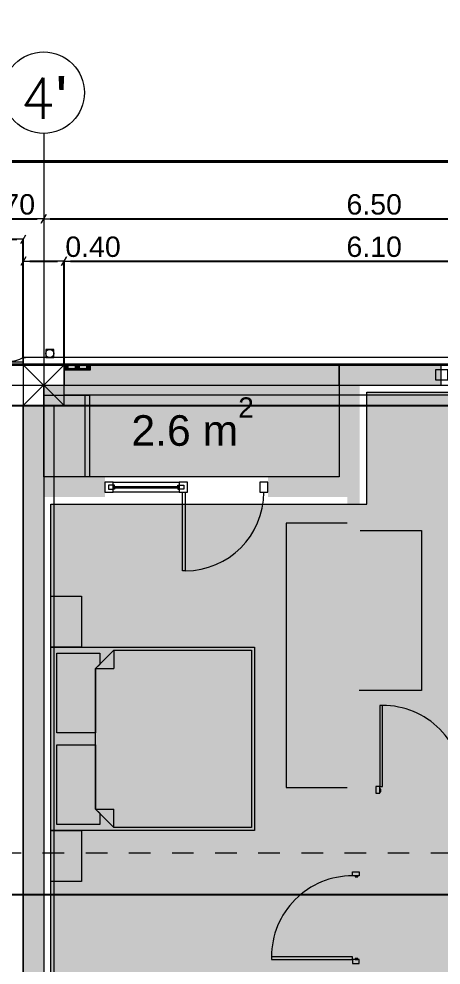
# Model space of a CAD drawing. Header units: millimetres. Extents: x 475616349 to 476941521, y 4620115302 to 4621446928.
# Drawn here: x 476490362 to 476494505, y 4620349801 to 4620359087 of the extents above; entities that cross this region are included whole.
import ezdxf

# ---------------------------------------------------------------- set-up
doc = ezdxf.new("R2010")
doc.units = ezdxf.units.MM
doc.header["$MEASUREMENT"] = 0
doc.linetypes.add('Dashed', pattern=[423.333333, 211.666667, -211.666667])
for name, color, linetype, lineweight in [('0_Pen_No__42_Pen_No__250_Pen_No__5', 5, 'Continuous', 0), ('2D Drafting - General_Pen_No__1_Pen_No__7', 7, 'Continuous', 0), ('2D Drafting - General_Pen_No__250_Pen_No__7', 7, 'Continuous', 0), ('2D Drafting - General_Pen_No__250_Pen_No__7_Pen_No__250', 7, 'Continuous', 0), ('2D Drafting - General_Pen_No__250_Pen_No__7_Pen_No__7', 7, 'Continuous', 0), ('2D Drafting - General_Pen_No__7_Pen_No__7_Pen_No__7', 7, 'Continuous', 0), ('Annotation - Text_Pen_No__7_Pen_No__5', 5, 'Continuous', 0), ('Doors_Pen_No__7_Pen_No__7_Pen_No__7', 7, 'Continuous', 0), ('G-Anno-Nplt_Pen_No__151', 151, 'Continuous', 0), ('G-Anno-Nplt_Pen_No__4', 7, 'Continuous', 0), ('G-Anno-Nplt_Pen_No__42', 250, 'Continuous', 0), ('G-Anno-Nplt_Pen_No__7', 7, 'Continuous', 0), ('gegmebi_Pen_No__7_Pen_No__7', 7, 'Continuous', 0), ('kar-panjara_Pen_No__7_Pen_No__7_Pen_No__7', 7, 'Continuous', 0), ('New_0_Pen_No__7', 7, 'Continuous', 0), ('New_2D Drafting - General_Pen_No__250_Pen_No__7_Pen_No__255', 255, 'Continuous', 0), ('New_2D Drafting - General_Pen_No__30_Pen_No__9_Pen_No__9_Pen_No__255', 255, 'Continuous', 0), ('New_2D Drafting - General_Pen_No__30_Pen_No__9_Pen_No__9_Pen_No__7', 7, 'Continuous', 0), ('New_R03_Nakveti_Pen_No__4', 7, 'Continuous', 0), ('New_reg_nak_Pen_No__250', 7, 'Continuous', 0), ('New_reg_nak_Pen_No__7', 7, 'Continuous', 0), ('New_shenobebi_Pen_No__1', 1, 'Continuous', 0), ('New_Structural - Bearing_Pen_No__250', 7, 'Continuous', 0), ('zoma_Pen_No__5_Pen_No__5', 5, 'Continuous', 0)]:
    doc.layers.add(name, color=color, linetype=linetype, lineweight=lineweight)
doc.layers.add('New_R03_Nakveti', color=7, linetype='Continuous')
doc.layers.add('zoma', color=7, linetype='Continuous')
doc.styles.add('GENERATED_STYLE_1', font='arial.ttf')
doc.styles.add('GENERATED_STYLE_2', font='arial.ttf')
doc.dimstyles.new('GENERATED_STYLE__10', dxfattribs={"dimtxt": 100, "dimasz": 68.640772, "dimexe": 0.18, "dimexo": 900, "dimgap": 0.09, "dimtad": 1, "dimtih": 1, "dimtoh": 1, "dimlfac": 0.001, "dimzin": 0, "dimdsep": 46, "dimtxsty": 'GENERATED_STYLE_2', "dimblk": 'ARROWHEAD_2', "dimblk1": 'ARROWHEAD_2', "dimblk2": 'ARROWHEAD_2', "dimcen": 0.09, "dimclrd": 7, "dimclre": 7, "dimclrt": 7, "dimadec": 0, "dimazin": 0, "dimtfac": 1, "dimtdec": 4, "dimtmove": 0, "dimatfit": 3, "dimfxl": 1, "dimtolj": 1, "dimtzin": 0, "dimarcsym": 0})
doc.dimstyles.new('GENERATED_STYLE__25', dxfattribs={"dimtxt": 20, "dimasz": 64.421331, "dimexe": 0.18, "dimexo": 3, "dimgap": 0.09, "dimtad": 1, "dimlfac": 0.001, "dimzin": 0, "dimdsep": 46, "dimtxsty": 'GENERATED_STYLE_1', "dimblk": 'ARROWHEAD_2', "dimblk1": 'ARROWHEAD_2', "dimblk2": 'ARROWHEAD_2', "dimcen": 0.09, "dimclrd": 7, "dimclre": 7, "dimclrt": 7, "dimadec": 0, "dimazin": 0, "dimtfac": 1, "dimtdec": 4, "dimtmove": 0, "dimatfit": 3, "dimfxl": 1, "dimtolj": 1, "dimtzin": 0, "dimarcsym": 0})
doc.dimstyles.new('GENERATED_STYLE__3', dxfattribs={"dimtxt": 200, "dimasz": 64.421331, "dimexe": 0.18, "dimexo": 3, "dimgap": 0.09, "dimtad": 1, "dimtih": 1, "dimtoh": 1, "dimlfac": 0.001, "dimzin": 0, "dimdsep": 46, "dimtxsty": 'GENERATED_STYLE_2', "dimblk": 'ARROWHEAD_2', "dimblk1": 'ARROWHEAD_2', "dimblk2": 'ARROWHEAD_2', "dimcen": 0.09, "dimclrd": 142, "dimclre": 142, "dimclrt": 142, "dimadec": 0, "dimazin": 0, "dimtfac": 1, "dimtdec": 4, "dimtmove": 2, "dimatfit": 3, "dimfxl": 1, "dimtolj": 1, "dimtzin": 0, "dimarcsym": 0})
doc.dimstyles.new('GENERATED_STYLE__9', dxfattribs={"dimtxt": 100, "dimasz": 68.640772, "dimexe": 0.18, "dimexo": 900, "dimgap": 0.09, "dimtad": 1, "dimlfac": 0.001, "dimzin": 0, "dimdsep": 46, "dimtxsty": 'GENERATED_STYLE_2', "dimblk": 'ARROWHEAD_2', "dimblk1": 'ARROWHEAD_2', "dimblk2": 'ARROWHEAD_2', "dimcen": 0.09, "dimclrd": 7, "dimclre": 7, "dimclrt": 7, "dimadec": 0, "dimazin": 0, "dimtfac": 1, "dimtdec": 4, "dimtmove": 0, "dimatfit": 3, "dimfxl": 1, "dimtolj": 1, "dimtzin": 0, "dimarcsym": 0})

# ---------------------------------------------------------------- blocks, each defined once
blk = doc.blocks.new('Bed Layout 23_2')
at = {"layer": 'New_R03_Nakveti_Pen_No__4', "color": 7, "linetype": 'Continuous', "lineweight": 0}
for p, q in [((-900, 0), (-1399.9, 0)), ((-1399.9, 0), (-1399.9, -300)), ((-900, -300), (-900, 0)), ((900, 0), (-900, 0)), ((-900, 0), (-900, -2000)), ((1399.9, 0), (900, 0)), ((900, 0), (900, -300)), ((900, -2000), (900, 0)), ((1399.9, -300), (1399.9, 0)), ((-1399.9, -300), (-900, -300)), ((900, -300), (1399.9, -300)), ((-690, -440), (-870, -620)), ((0, -440), (-690, -440)), ((-690, -440), (-690, -620)), ((690, -440), (0, -440)), ((870, -620), (690, -440)), ((690, -440), (690, -620)), ((-870, -620), (-870, -1970)), ((-870, -620), (-690, -620)), ((870, -620), (690, -620)), ((870, -1970), (870, -620)), ((-900, -2000), (900, -2000)), ((-870, -1970), (0, -1970)), ((0, -1970), (870, -1970))]:
    blk.add_line(p, q, dxfattribs=at)
at = {"layer": 'New_R03_Nakveti_Pen_No__4', "color": 7, "linetype": 'Continuous', "lineweight": 0, "flags": 128}
for points in [[(-60, -440), (-60, -60), (-840, -60), (-840, -480), (-730, -480), (-690, -440)], [(690, -440), (730, -480), (840, -480), (840, -60), (60, -60), (60, -440)]]:
    blk.add_lwpolyline(points, close=True, dxfattribs=at)
blk = doc.blocks.new('ARROWHEAD_2')
at = {"color": 0, "linetype": 'Continuous', "lineweight": 0}
for p, q in [((0, 0), (-1, 0)), ((-0.38, -0.66), (0.38, 0.66))]:
    blk.add_line(p, q, dxfattribs=at)
blk = doc.blocks.new('*D4022')
at = {"layer": 'Defpoints', "color": 0, "linetype": 'Continuous', "transparency": 16777216}
for p in [(476490405.1, 4620356926.4), (476490405.1, 4620355763.8), (476490105, 4620355693.8)]:
    blk.add_point(p, dxfattribs=at)
at = {"layer": 'zoma', "color": 7, "linetype": 'Continuous', "lineweight": -2, "transparency": 16777216}
for p, q in [((476490105, 4620355696.8), (476490105, 4620356926.6)), ((476490169.4, 4620356926.4), (476490340.7, 4620356926.4)), ((476490405.1, 4620355766.8), (476490405.1, 4620356926.6))]:
    blk.add_line(p, q, dxfattribs=at)
at = {"layer": 'zoma', "color": 7, "linetype": 'Continuous', "lineweight": -2, "transparency": 16777216, "xscale": 64.4213309708986, "yscale": 64.4213309708986, "zscale": 64.4213309708986, "rotation": 180}
blk.add_blockref('ARROWHEAD_2', (476490105, 4620356926.4), dxfattribs=at)
at = {"layer": 'zoma', "color": 7, "linetype": 'Continuous', "lineweight": -2, "transparency": 16777216, "xscale": 64.4213309708986, "yscale": 64.4213309708986, "zscale": 64.4213309708986}
blk.add_blockref('ARROWHEAD_2', (476490405.1, 4620356926.4), dxfattribs=at)
at = {"layer": 'zoma', "color": 7, "linetype": 'Continuous', "lineweight": 0, "transparency": 16777216, "insert": (476490248.8, 4620356936.7), "char_height": 20, "attachment_point": 5, "style": 'GENERATED_STYLE_1'}
blk.add_mtext('\\A1;0.30', dxfattribs=at)
blk = doc.blocks.new('*D4023')
at = {"layer": 'Defpoints', "color": 0, "linetype": 'Continuous', "transparency": 16777216}
for p in [(476490805, 4620356710), (476490405.1, 4620355763.8), (476490805, 4620355693.3)]:
    blk.add_point(p, dxfattribs=at)
at = {"layer": 'zoma', "color": 142, "linetype": 'Continuous', "lineweight": -2, "transparency": 16777216}
for p, q in [((476490405.1, 4620355766.8), (476490405.1, 4620356710.1)), ((476490469.5, 4620356710), (476490740.6, 4620356710)), ((476490805, 4620355696.3), (476490805, 4620356710.1))]:
    blk.add_line(p, q, dxfattribs=at)
at = {"layer": 'zoma', "color": 142, "linetype": 'Continuous', "lineweight": -2, "transparency": 16777216, "xscale": 64.4213309708986, "yscale": 64.4213309708986, "zscale": 64.4213309708986, "rotation": 180}
blk.add_blockref('ARROWHEAD_2', (476490405.1, 4620356710), dxfattribs=at)
at = {"layer": 'zoma', "color": 142, "linetype": 'Continuous', "lineweight": -2, "transparency": 16777216, "xscale": 64.4213309708986, "yscale": 64.4213309708986, "zscale": 64.4213309708986}
blk.add_blockref('ARROWHEAD_2', (476490805, 4620356710), dxfattribs=at)
at = {"layer": 'zoma', "color": 142, "linetype": 'Continuous', "lineweight": 0, "transparency": 16777216, "insert": (476491089.3, 4620356850), "char_height": 200, "attachment_point": 5, "style": 'GENERATED_STYLE_2'}
blk.add_mtext('\\A1;0.40', dxfattribs=at)
blk = doc.blocks.new('*D4024')
at = {"layer": 'Defpoints', "color": 0, "linetype": 'Continuous', "transparency": 16777216}
for p in [(476496905.1, 4620356710), (476490805, 4620355693.3), (476496905.1, 4620355693.3)]:
    blk.add_point(p, dxfattribs=at)
at = {"layer": 'zoma', "color": 142, "linetype": 'Continuous', "lineweight": -2, "transparency": 16777216}
for p, q in [((476490805, 4620355696.3), (476490805, 4620356710.1)), ((476490869.4, 4620356710), (476496840.7, 4620356710)), ((476496905.1, 4620355696.3), (476496905.1, 4620356710.1))]:
    blk.add_line(p, q, dxfattribs=at)
at = {"layer": 'zoma', "color": 142, "linetype": 'Continuous', "lineweight": -2, "transparency": 16777216, "xscale": 64.4213309708986, "yscale": 64.4213309708986, "zscale": 64.4213309708986, "rotation": 180}
blk.add_blockref('ARROWHEAD_2', (476490805, 4620356710), dxfattribs=at)
at = {"layer": 'zoma', "color": 142, "linetype": 'Continuous', "lineweight": -2, "transparency": 16777216, "xscale": 64.4213309708986, "yscale": 64.4213309708986, "zscale": 64.4213309708986}
blk.add_blockref('ARROWHEAD_2', (476496905.1, 4620356710), dxfattribs=at)
at = {"layer": 'zoma', "color": 142, "linetype": 'Continuous', "lineweight": 0, "transparency": 16777216, "insert": (476493848.8, 4620356850), "char_height": 200, "attachment_point": 5, "style": 'GENERATED_STYLE_2'}
blk.add_mtext('\\A1;6.10', dxfattribs=at)
blk = doc.blocks.new('*D3923')
at = {"layer": 'Defpoints', "color": 0, "linetype": 'Continuous', "transparency": 16777216}
for p in [(476467805.1, 4620355693.7), (476533682.1, 4620355693.7), (476467805.1, 4620340493.7)]:
    blk.add_point(p, dxfattribs=at)
at = {"layer": 'zoma', "color": 7, "linetype": 'Continuous', "lineweight": -2, "transparency": 16777216}
for p, q in [((476468705.1, 4620355693.7), (476533682.3, 4620355693.7)), ((476533682.1, 4620355625.1), (476533682.1, 4620348251.7)), ((476533682.1, 4620340562.4), (476533682.1, 4620347923.8)), ((476468705.1, 4620340493.7), (476533682.3, 4620340493.7))]:
    blk.add_line(p, q, dxfattribs=at)
at = {"layer": 'zoma', "color": 7, "linetype": 'Continuous', "lineweight": -2, "transparency": 16777216, "xscale": 68.64077230571034, "yscale": 68.64077230571034, "zscale": 68.64077230571034}
for p, rotation in [((476533682.1, 4620355693.7), 90), ((476533682.1, 4620340493.7), 270)]:
    blk.add_blockref('ARROWHEAD_2', p, dxfattribs=dict(at, rotation=rotation))
at = {"layer": 'zoma', "color": 7, "linetype": 'Continuous', "lineweight": 0, "transparency": 16777216, "insert": (476533682.1, 4620348087.8), "char_height": 100, "attachment_point": 5, "rotation": 90, "style": 'GENERATED_STYLE_2'}
blk.add_mtext('\\A1;15.20', dxfattribs=at)
blk = doc.blocks.new('*D3930')
at = {"layer": 'Defpoints', "color": 0, "linetype": 'Continuous', "transparency": 16777216}
for p in [(476467805.1, 4620350493.7), (476532893, 4620350493.7), (476467805.3, 4620348893.7)]:
    blk.add_point(p, dxfattribs=at)
at = {"layer": 'zoma', "color": 7, "linetype": 'Continuous', "lineweight": -2, "transparency": 16777216}
for p, q in [((476468705.1, 4620350493.7), (476532893.2, 4620350493.7)), ((476532893, 4620350425.1), (476532893, 4620349812.5)), ((476532893, 4620348962.4), (476532893, 4620349562.3)), ((476468705.3, 4620348893.7), (476532893.2, 4620348893.7))]:
    blk.add_line(p, q, dxfattribs=at)
at = {"layer": 'zoma', "color": 7, "linetype": 'Continuous', "lineweight": -2, "transparency": 16777216, "xscale": 68.64077230571034, "yscale": 68.64077230571034, "zscale": 68.64077230571034}
for p, rotation in [((476532893, 4620350493.7), 90), ((476532893, 4620348893.7), 270)]:
    blk.add_blockref('ARROWHEAD_2', p, dxfattribs=dict(at, rotation=rotation))
at = {"layer": 'zoma', "color": 7, "linetype": 'Continuous', "lineweight": 0, "transparency": 16777216, "insert": (476532893, 4620349687.4), "char_height": 100, "attachment_point": 5, "rotation": 90, "style": 'GENERATED_STYLE_2'}
blk.add_mtext('\\A1;1.60', dxfattribs=at)
blk = doc.blocks.new('*D3931')
at = {"layer": 'Defpoints', "color": 0, "linetype": 'Continuous', "transparency": 16777216}
for p in [(476467805.1, 4620355293.7), (476532893, 4620355293.7), (476467805.1, 4620350493.7)]:
    blk.add_point(p, dxfattribs=at)
at = {"layer": 'zoma', "color": 7, "linetype": 'Continuous', "lineweight": -2, "transparency": 16777216}
for p, q in [((476468705.1, 4620355293.7), (476532893.2, 4620355293.7)), ((476532893, 4620355225.1), (476532893, 4620353019.2)), ((476532893, 4620350562.4), (476532893, 4620352755.6)), ((476468705.1, 4620350493.7), (476532893.2, 4620350493.7))]:
    blk.add_line(p, q, dxfattribs=at)
at = {"layer": 'zoma', "color": 7, "linetype": 'Continuous', "lineweight": -2, "transparency": 16777216, "xscale": 68.64077230571034, "yscale": 68.64077230571034, "zscale": 68.64077230571034}
for p, rotation in [((476532893, 4620355293.7), 90), ((476532893, 4620350493.7), 270)]:
    blk.add_blockref('ARROWHEAD_2', p, dxfattribs=dict(at, rotation=rotation))
at = {"layer": 'zoma', "color": 7, "linetype": 'Continuous', "lineweight": 0, "transparency": 16777216, "insert": (476532893, 4620352887.4), "char_height": 100, "attachment_point": 5, "rotation": 90, "style": 'GENERATED_STYLE_2'}
blk.add_mtext('\\A1;4.80', dxfattribs=at)
blk = doc.blocks.new('*D3932')
at = {"layer": 'Defpoints', "color": 0, "linetype": 'Continuous', "transparency": 16777216}
for p in [(476467805.1, 4620355693.7), (476533022.8, 4620355693.7), (476467805.1, 4620355293.7)]:
    blk.add_point(p, dxfattribs=at)
at = {"layer": 'zoma', "color": 7, "linetype": 'Continuous', "lineweight": -2, "transparency": 16777216}
for p, q in [((476468705.1, 4620355693.7), (476533022.9, 4620355693.7)), ((476533022.8, 4620355625.1), (476533022.8, 4620355362.4)), ((476468705.1, 4620355293.7), (476533022.9, 4620355293.7)), ((476533022.8, 4620355293.7), (476533022.8, 4620354996.9))]:
    blk.add_line(p, q, dxfattribs=at)
at = {"layer": 'zoma', "color": 7, "linetype": 'Continuous', "lineweight": -2, "transparency": 16777216, "xscale": 68.64077230571034, "yscale": 68.64077230571034, "zscale": 68.64077230571034}
for p, rotation in [((476533022.8, 4620355693.7), 90), ((476533022.8, 4620355293.7), 270)]:
    blk.add_blockref('ARROWHEAD_2', p, dxfattribs=dict(at, rotation=rotation))
at = {"layer": 'zoma', "color": 7, "linetype": 'Continuous', "lineweight": 0, "transparency": 16777216, "insert": (476532893, 4620354996.9), "char_height": 100, "attachment_point": 5, "rotation": 90, "style": 'GENERATED_STYLE_2'}
blk.add_mtext('\\A1;0.40', dxfattribs=at)
blk = doc.blocks.new('*D3936')
at = {"layer": 'Defpoints', "color": 0, "linetype": 'Continuous', "transparency": 16777216}
for p in [(476489905, 4620357125.9), (476490605.1, 4620357125.9), (476490605.1, 4620357125.9)]:
    blk.add_point(p, dxfattribs=at)
at = {"layer": 'zoma', "color": 142, "linetype": 'Continuous', "lineweight": -2, "transparency": 16777216}
for p, q in [((476489905, 4620357128.9), (476489905, 4620357126)), ((476489969.4, 4620357125.9), (476490540.7, 4620357125.9)), ((476490605.1, 4620357128.9), (476490605.1, 4620357126))]:
    blk.add_line(p, q, dxfattribs=at)
at = {"layer": 'zoma', "color": 142, "linetype": 'Continuous', "lineweight": -2, "transparency": 16777216, "xscale": 64.4213309708986, "yscale": 64.4213309708986, "zscale": 64.4213309708986, "rotation": 180}
blk.add_blockref('ARROWHEAD_2', (476489905, 4620357125.9), dxfattribs=at)
at = {"layer": 'zoma', "color": 142, "linetype": 'Continuous', "lineweight": -2, "transparency": 16777216, "xscale": 64.4213309708986, "yscale": 64.4213309708986, "zscale": 64.4213309708986}
blk.add_blockref('ARROWHEAD_2', (476490605.1, 4620357125.9), dxfattribs=at)
at = {"layer": 'zoma', "color": 142, "linetype": 'Continuous', "lineweight": 0, "transparency": 16777216, "insert": (476490248.8, 4620357265.9), "char_height": 200, "attachment_point": 5, "style": 'GENERATED_STYLE_2'}
blk.add_mtext('\\A1;0.70', dxfattribs=at)
blk = doc.blocks.new('*D3937')
at = {"layer": 'Defpoints', "color": 0, "linetype": 'Continuous', "transparency": 16777216}
for p in [(476490605.1, 4620357125.9), (476497105.1, 4620357125.9), (476497105.1, 4620355693.3)]:
    blk.add_point(p, dxfattribs=at)
at = {"layer": 'zoma', "color": 142, "linetype": 'Continuous', "lineweight": -2, "transparency": 16777216}
for p, q in [((476490605.1, 4620357128.9), (476490605.1, 4620357126)), ((476490669.5, 4620357125.9), (476497040.7, 4620357125.9)), ((476497105.1, 4620355696.3), (476497105.1, 4620357126))]:
    blk.add_line(p, q, dxfattribs=at)
at = {"layer": 'zoma', "color": 142, "linetype": 'Continuous', "lineweight": -2, "transparency": 16777216, "xscale": 64.4213309708986, "yscale": 64.4213309708986, "zscale": 64.4213309708986, "rotation": 180}
blk.add_blockref('ARROWHEAD_2', (476490605.1, 4620357125.9), dxfattribs=at)
at = {"layer": 'zoma', "color": 142, "linetype": 'Continuous', "lineweight": -2, "transparency": 16777216, "xscale": 64.4213309708986, "yscale": 64.4213309708986, "zscale": 64.4213309708986}
blk.add_blockref('ARROWHEAD_2', (476497105.1, 4620357125.9), dxfattribs=at)
at = {"layer": 'zoma', "color": 142, "linetype": 'Continuous', "lineweight": 0, "transparency": 16777216, "insert": (476493848.8, 4620357265.9), "char_height": 200, "attachment_point": 5, "style": 'GENERATED_STYLE_2'}
blk.add_mtext('\\A1;6.50', dxfattribs=at)
blk = doc.blocks.new('*D3945')
at = {"layer": 'Defpoints', "color": 0, "linetype": 'Continuous', "transparency": 16777216}
for p in [(476469055, 4620372395.2), (476469405, 4620372395.2), (476533305, 4620355693.8)]:
    blk.add_point(p, dxfattribs=at)
at = {"layer": 'zoma', "color": 7, "linetype": 'Continuous', "lineweight": -2, "transparency": 16777216}
for p, q in [((476468505, 4620372395.2), (476469054.8, 4620372395.2)), ((476469055, 4620372326.5), (476469055, 4620364193.5)), ((476469055, 4620355762.4), (476469055, 4620363865.7)), ((476532405, 4620355693.8), (476469054.8, 4620355693.8))]:
    blk.add_line(p, q, dxfattribs=at)
at = {"layer": 'zoma', "color": 7, "linetype": 'Continuous', "lineweight": -2, "transparency": 16777216, "xscale": 68.64077230571034, "yscale": 68.64077230571034, "zscale": 68.64077230571034}
for p, rotation in [((476469055, 4620372395.2), 90), ((476469055, 4620355693.8), 270)]:
    blk.add_blockref('ARROWHEAD_2', p, dxfattribs=dict(at, rotation=rotation))
at = {"layer": 'zoma', "color": 7, "linetype": 'Continuous', "lineweight": 0, "transparency": 16777216, "insert": (476469055, 4620364029.6), "char_height": 100, "attachment_point": 5, "rotation": 90, "style": 'GENERATED_STYLE_2'}
blk.add_mtext('\\A1;16.70', dxfattribs=at)

msp = doc.modelspace()

# ---------------------------------------------------------------- hatches: boundary and pattern name
at = {"layer": '2D Drafting - General_Pen_No__250_Pen_No__7', "linetype": 'Continuous', "lineweight": 0, "true_color": 0x000000}
msp.add_hatch(color=18, dxfattribs=at).paths.add_polyline_path([(476493505.258, 4620355693.241), (476490805.005, 4620355693.265), (476490805.005, 4620355493.268), (476493505.258, 4620355493.265)])
at = {"layer": '2D Drafting - General_Pen_No__250_Pen_No__7_Pen_No__7', "linetype": 'Continuous', "lineweight": 0}
for points in [[(476493505.258, 4620355493.226), (476494505.265, 4620355493.226), (476494505.265, 4620355693.261), (476493505.258, 4620355693.269)], [(476490805.005, 4620355653.269), (476490805.005, 4620355643.269), (476491065.005, 4620355643.269), (476491065.005, 4620355653.269)], [(476493505.258, 4620354593.269), (476493505.258, 4620355493.226), (476493705.258, 4620355493.226), (476493705.258, 4620354593.269)], [(476490605.084, 4620355293.269), (476490405.084, 4620355293.269), (476490405.084, 4620348293.269), (476490605.084, 4620348293.269)], [(476490605.084, 4620354393.269), (476491205.423, 4620354393.269), (476491205.423, 4620354593.269), (476490605.084, 4620354593.269)], [(476492805.423, 4620354393.269), (476493705.258, 4620354393.269), (476493705.258, 4620354593.269), (476492805.423, 4620354593.269)], [(476493705.203, 4620350716.082), (476493705.203, 4620354393.269), (476493585.203, 4620354393.269), (476493585.203, 4620350716.082)], [(476493864.383, 4620351606.888), (476493704.385, 4620351606.888), (476493704.385, 4620351486.888), (476493864.383, 4620351486.888)], [(476493705.203, 4620349066.105), (476493705.203, 4620349816.517), (476493585.203, 4620349816.517), (476493585.203, 4620349066.102)]]:
    msp.add_hatch(color=7, dxfattribs=at).paths.add_polyline_path(points)
at = {"layer": 'G-Anno-Nplt_Pen_No__151', "linetype": 'Continuous', "lineweight": 0, "true_color": 0x1f2f3f}
msp.add_hatch(color=169, dxfattribs=at).paths.add_polyline_path([(476490605.084, 4620347666.105), (476490605.084, 4620347893.269), (476490805.084, 4620347893.269), (476490805.084, 4620348193.269), (476491005.084, 4620348193.269), (476491005.084, 4620348883.457), (476490605.084, 4620348883.457), (476490605.084, 4620349596.105), (476490675.084, 4620349596.105), (476490675.084, 4620354323.269), (476493775.266, 4620354323.269), (476493775.266, 4620355423.269), (476496835.084, 4620355423.269), (476496835.084, 4620355223.269), (476496835.084, 4620351486.888), (476496905.084, 4620351486.888), (476496905.084, 4620350576.858), (476496505.084, 4620350576.858), (476496505.084, 4620349966.84), (476496835.084, 4620349966.84), (476496835.084, 4620347823.269), (476496935.084, 4620347823.269), (476496935.084, 4620341223.457), (476496535.084, 4620341223.457), (476496535.084, 4620340763.269), (476493775.084, 4620340763.269), (476493775.084, 4620343183.715), (476490675.083, 4620343183.715), (476490675.083, 4620347666.105)])
at = {"layer": 'G-Anno-Nplt_Pen_No__42', "linetype": 'Continuous', "lineweight": 0}
msp.add_hatch(color=250, dxfattribs=at).paths.add_polyline_path([(476493505.258, 4620355493.269), (476493505.258, 4620354593.272), (476490605.084, 4620354593.246), (476490605.084, 4620355493.269)])
at = {"layer": 'New_2D Drafting - General_Pen_No__250_Pen_No__7_Pen_No__255', "linetype": 'Continuous', "lineweight": 0}
msp.add_hatch(color=255, dxfattribs=at).paths.add_polyline_path([(476490605.084, 4620354593.246), (476491055.084, 4620354593.246), (476491055.084, 4620355393.246), (476490605.084, 4620355393.246)])
at = {"layer": 'New_2D Drafting - General_Pen_No__30_Pen_No__9_Pen_No__9_Pen_No__255', "linetype": 'Continuous', "lineweight": 0}
for points in [[(476490805.005, 4620355693.269), (476490805.005, 4620355653.269), (476490845.005, 4620355653.269), (476490845.005, 4620355693.269)], [(476490915.005, 4620355693.269), (476490915.005, 4620355653.269), (476490955.005, 4620355653.269), (476490955.005, 4620355693.269)], [(476491025.005, 4620355693.269), (476491025.005, 4620355653.269), (476491065.005, 4620355653.269), (476491065.005, 4620355693.269)]]:
    msp.add_hatch(color=255, dxfattribs=at).paths.add_polyline_path(points)

# ---------------------------------------------------------------- linework, layer by layer
at = {"color": 1, "lineweight": 40}
msp.add_lwpolyline([(476518590.219, 4620357687.584), (476457191.328, 4620357687.584), (476488351.146, 4620371088.866)], dxfattribs=at)
at = {"layer": '0_Pen_No__42_Pen_No__250_Pen_No__5', "color": 5, "linetype": 'Continuous', "lineweight": 0}
msp.add_circle((476490605.077, 4620358364.253), 400, dxfattribs=at)
msp.add_circle((476490605.077, 4620358364.253), 400, dxfattribs=at)
at = {"layer": '2D Drafting - General_Pen_No__1_Pen_No__7', "color": 7, "linetype": 'Continuous', "lineweight": 0}
for p, q in [((476490405.084, 4620355293.269), (476490805.084, 4620355693.269)), ((476490805.084, 4620355293.269), (476490405.084, 4620355693.269))]:
    msp.add_line(p, q, dxfattribs=at)
at = {"layer": '2D Drafting - General_Pen_No__1_Pen_No__7', "color": 7, "linetype": 'Continuous', "lineweight": 0, "flags": 128}
for points in [[(476490405.084, 4620355293.269), (476490805.084, 4620355293.269), (476490805.084, 4620355693.269), (476490405.084, 4620355693.269)], [(476496905.084, 4620355393.269), (476490805.084, 4620355393.269), (476490805.084, 4620355693.269), (476496905.084, 4620355693.269)], [(476490405.084, 4620348293.269), (476490405.084, 4620355293.269), (476490705.084, 4620355293.269), (476490705.084, 4620348293.269)]]:
    msp.add_lwpolyline(points, close=True, dxfattribs=at)
at = {"layer": '2D Drafting - General_Pen_No__1_Pen_No__7', "color": 7, "linetype": 'Continuous', "lineweight": 0}
msp.add_circle((476490664.733, 4620355803.75), 40, dxfattribs=at)
at = {"layer": '2D Drafting - General_Pen_No__250_Pen_No__7', "color": 7, "linetype": 'Continuous', "lineweight": 0, "flags": 128}
msp.add_lwpolyline([(476493505.258, 4620355693.241), (476490805.005, 4620355693.265), (476490805.005, 4620355493.268), (476493505.258, 4620355493.265)], close=True, dxfattribs=at)
at = {"layer": '2D Drafting - General_Pen_No__250_Pen_No__7_Pen_No__250', "color": 7, "linetype": 'Continuous', "lineweight": 0, "flags": 128}
msp.add_lwpolyline([(476490805.005, 4620355653.269), (476490805.005, 4620355643.269), (476491065.005, 4620355643.269), (476491065.005, 4620355653.269)], close=True, dxfattribs=at)
at = {"layer": '2D Drafting - General_Pen_No__250_Pen_No__7_Pen_No__7', "color": 7, "linetype": 'Continuous', "lineweight": 0, "flags": 128}
msp.add_lwpolyline([(476493505.258, 4620355493.226), (476494505.265, 4620355493.226), (476494505.265, 4620355693.261), (476493505.258, 4620355693.269)], close=True, dxfattribs=at)
at = {"layer": '2D Drafting - General_Pen_No__7_Pen_No__7_Pen_No__7', "color": 7, "linetype": 'Continuous', "lineweight": 0, "flags": 128}
msp.add_lwpolyline([(476491285.423, 4620354541.081), (476491935.423, 4620354541.053), (476491935.419, 4620354441.114), (476491285.419, 4620354441.142)], close=True, dxfattribs=at)
at = {"layer": '2D Drafting - General_Pen_No__7_Pen_No__7_Pen_No__7', "color": 7, "linetype": 'Continuous', "lineweight": 0}
for centre, radius, start, end in [((476491995.108, 4620354441.101), 770.311, 269.9974694, 359.9942626), ((476493930.561, 4620351554.623), 794.311, 359.9997814, 90.0014856), ((476493635.246, 4620349882.258), 794.311, 89.9998019, 180.0014753)]:
    msp.add_arc(centre, radius, start, end, dxfattribs=at)
at = {"layer": 'Doors_Pen_No__7_Pen_No__7_Pen_No__7', "color": 7, "linetype": 'Continuous', "lineweight": 0, "flags": 128}
for points in [[(476491968.441, 4620354441.102), (476491995.108, 4620354441.101), (476491995.074, 4620353670.79), (476491968.407, 4620353670.791)], [(476493903.894, 4620351554.622), (476493930.561, 4620351554.623), (476493930.54, 4620352348.934), (476493903.873, 4620352348.933)], [(476493864.385, 4620351486.888), (476493903.896, 4620351486.889), (476493903.894, 4620351554.622), (476493864.383, 4620351554.621)], [(476493903.895, 4620351501.289), (476493912.784, 4620351501.289), (476493912.784, 4620351527.956), (476493903.895, 4620351527.956)], [(476493702.981, 4620350716.082), (476493702.982, 4620350676.571), (476493635.249, 4620350676.569), (476493635.248, 4620350716.08)], [(476493688.582, 4620350667.681), (476493688.582, 4620350676.57), (476493661.915, 4620350676.57), (476493661.915, 4620350667.681)], [(476493635.247, 4620349855.591), (476493635.246, 4620349882.258), (476492840.935, 4620349882.237), (476492840.935, 4620349855.571)], [(476493702.981, 4620349816.082), (476493702.98, 4620349855.593), (476493635.247, 4620349855.591), (476493635.248, 4620349816.08)], [(476493688.58, 4620349855.593), (476493688.58, 4620349864.481), (476493661.913, 4620349864.481), (476493661.913, 4620349855.592)]]:
    msp.add_lwpolyline(points, close=True, dxfattribs=at)
at = {"layer": 'G-Anno-Nplt_Pen_No__4', "color": 7, "linetype": 'Continuous', "lineweight": 0, "flags": 128}
msp.add_lwpolyline([(476493505.258, 4620355493.269), (476493505.258, 4620354593.272), (476490605.084, 4620354593.246), (476490605.084, 4620355493.269)], close=True, dxfattribs=at)
msp.add_lwpolyline([(476490675.084, 4620349596.105), (476490675.084, 4620354323.269), (476493775.266, 4620354323.269), (476493775.266, 4620355423.269), (476496835.084, 4620355423.269), (476496835.084, 4620355223.269), (476496835.084, 4620351486.888), (476496905.084, 4620351486.888), (476496905.084, 4620350576.858), (476496505.084, 4620350576.858), (476496505.084, 4620349966.84), (476496835.084, 4620349966.84), (476496835.084, 4620347823.269)], dxfattribs=at)
at = {"layer": 'gegmebi_Pen_No__7_Pen_No__7', "color": 7, "linetype": 'Continuous', "lineweight": 0}
for p, q in [((476490624.733, 4620355843.75), (476490624.733, 4620355763.75)), ((476490704.733, 4620355843.75), (476490624.733, 4620355843.75)), ((476490704.733, 4620355763.75), (476490704.733, 4620355843.75)), ((476490624.733, 4620355763.75), (476490704.733, 4620355763.75))]:
    msp.add_line(p, q, dxfattribs=at)
at = {"layer": 'kar-panjara_Pen_No__7_Pen_No__7_Pen_No__7', "color": 7, "linetype": 'Continuous', "lineweight": 0, "flags": 128}
for points in [[(476494570.698, 4620355643.631), (476494450.698, 4620355643.631), (476494450.698, 4620355543.631), (476494570.698, 4620355543.631)], [(476491285.423, 4620354541.081), (476491205.423, 4620354541.085), (476491205.419, 4620354441.085), (476491285.419, 4620354441.081)], [(476491240.42, 4620354471.144), (476491285.42, 4620354471.142), (476491285.421, 4620354486.142), (476491285.421, 4620354496.142), (476491300.421, 4620354496.142), (476491300.422, 4620354511.142), (476491240.422, 4620354511.144)], [(476491300.42, 4620354471.142), (476491285.42, 4620354471.142), (476491285.421, 4620354486.142), (476491300.421, 4620354486.142)], [(476491285.421, 4620354486.142), (476491935.421, 4620354486.114), (476491935.421, 4620354496.114), (476491285.421, 4620354496.142)], [(476491920.42, 4620354471.114), (476491935.42, 4620354471.114), (476491935.421, 4620354486.114), (476491920.421, 4620354486.114)], [(476491980.42, 4620354471.112), (476491935.42, 4620354471.114), (476491935.421, 4620354486.114), (476491935.421, 4620354496.114), (476491920.421, 4620354496.114), (476491920.422, 4620354511.114), (476491980.422, 4620354511.112)], [(476492015.423, 4620354541.11), (476491935.423, 4620354541.114), (476491935.419, 4620354441.114), (476492015.419, 4620354441.11)], [(476492805.423, 4620354541.032), (476492725.423, 4620354541.036), (476492725.419, 4620354441.036), (476492805.419, 4620354441.032)]]:
    msp.add_lwpolyline(points, close=True, dxfattribs=at)
at = {"layer": 'New_0_Pen_No__7', "color": 7, "linetype": 'Continuous', "lineweight": 0}
for points in [[(476493584.385, 4620354137.094), (476492984.385, 4620354137.094), (476492984.385, 4620351543.369), (476493584.385, 4620351543.369)], [(476493712.625, 4620354067.123), (476494312.625, 4620354067.123), (476494312.625, 4620352494.946), (476493702.256, 4620352494.946)]]:
    msp.add_lwpolyline(points, dxfattribs=at)
at = {"layer": 'New_2D Drafting - General_Pen_No__30_Pen_No__9_Pen_No__9_Pen_No__7', "color": 7, "linetype": 'Continuous', "lineweight": 0, "flags": 128}
for points in [[(476490805.005, 4620355693.269), (476490805.005, 4620355653.269), (476490845.005, 4620355653.269), (476490845.005, 4620355693.269)], [(476490915.005, 4620355693.269), (476490915.005, 4620355653.269), (476490955.005, 4620355653.269), (476490955.005, 4620355693.269)], [(476491025.005, 4620355693.269), (476491025.005, 4620355653.269), (476491065.005, 4620355653.269), (476491065.005, 4620355693.269)]]:
    msp.add_lwpolyline(points, close=True, dxfattribs=at)
at = {"layer": 'New_reg_nak_Pen_No__250', "color": 7, "linetype": 'Continuous', "lineweight": 0}
for p, q in [((476490405.084, 4620355693.269), (476490405.084, 4620355763.25)), ((476491009.606, 4620355393.246), (476491009.606, 4620354593.246))]:
    msp.add_line(p, q, dxfattribs=at)
at = {"layer": 'New_reg_nak_Pen_No__250', "color": 7, "linetype": 'Continuous', "lineweight": 0, "flags": 128}
msp.add_lwpolyline([(476490605.084, 4620354593.246), (476490605.084, 4620355393.246), (476491055.084, 4620355393.246), (476491055.084, 4620354593.246)], close=True, dxfattribs=at)
at = {"layer": 'New_reg_nak_Pen_No__7', "color": 7, "linetype": 'Continuous', "lineweight": 0, "flags": 128}
msp.add_lwpolyline([(476496905.084, 4620355693.269), (476496905.084, 4620355763.75), (476490405.084, 4620355763.75), (476490405.085, 4620340493.269)], dxfattribs=at)
at = {"layer": 'New_shenobebi_Pen_No__1', "color": 1, "linetype": 'Dashed', "lineweight": 0}
msp.add_lwpolyline([(476536949.753, 4620350898.598), (476463778.685, 4620350898.598)], dxfattribs=at)
at = {"layer": 'New_Structural - Bearing_Pen_No__250', "color": 7, "linetype": 'Continuous', "lineweight": 0}
msp.add_lwpolyline([(476490105.007, 4620355765.541, 0.26578795), (476490405.084, 4620355765.541), (476490424.994, 4620355765.541), (476490424.994, 4620355763.75), (476490405.084, 4620355763.75), (476490405.084, 4620355719.81), (476490105.007, 4620355719.81), (476490105.007, 4620355763.75), (476490090.379, 4620355763.75), (476490090.379, 4620355765.541)], format="xyb", close=True, dxfattribs=at)
at = {"layer": 'zoma_Pen_No__5_Pen_No__5', "color": 5, "linetype": 'Continuous', "lineweight": 0}
for p, q in [((476490605.077, 4620357964.253), (476490605.077, 4620337089.26)), ((476465524.461, 4620355493.75), (476535354.291, 4620355493.75))]:
    msp.add_line(p, q, dxfattribs=at)

# ---------------------------------------------------------------- block references
at = {"layer": 'New_R03_Nakveti', "color": 7, "linetype": 'Continuous', "lineweight": 0, "xscale": -1, "zscale": 1000, "rotation": 90.00297269510615}
msp.add_blockref('Bed Layout 23_2', (476490675.011, 4620352021.465), dxfattribs=at)

# ---------------------------------------------------------------- texts
at = {"layer": 'Annotation - Text_Pen_No__7_Pen_No__5', "color": 5, "linetype": 'Continuous', "lineweight": 0, "insert": (476490607.234, 4620358526.361), "char_height": 400, "attachment_point": 2}
msp.add_mtext("\\A1;{\\pqc;\\Ftxt.shx;4\\fArial|b0|i0|c0|p34;\\H1.093750x;'}", dxfattribs=at)
at = {"layer": 'G-Anno-Nplt_Pen_No__7', "color": 7, "lineweight": 0, "insert": (476491465.756, 4620354893.257), "char_height": 300, "attachment_point": 7, "style": 'GENERATED_STYLE_1'}
msp.add_mtext('{\\fArial|b0|i0|c0|p34;2.6 m{\\H0.66x;\\S2^  ;}}', dxfattribs=at)

# ---------------------------------------------------------------- dimensions: what is measured, and where the dimension line sits
at = {"layer": 'zoma', "color": 1, "linetype": 'Continuous', "lineweight": 0}
dim = msp.add_linear_dim(base=(476469055.012, 4620372395.182), p1=(476533305.019, 4620355693.75), p2=(476469405.012, 4620372395.182), angle=90, dimstyle='GENERATED_STYLE__10', dxfattribs=at)
dim.commit()
dim.dimension.update_dxf_attribs({"geometry": '*D3945', "text_midpoint": (476469055.012, 4620364029.611), "dimtype": 160, "text_rotation": 90})
at = {"layer": 'zoma', "color": 142, "linetype": 'Continuous', "lineweight": 0}
for base, p1, p2, dimstyle, picture, middle in [((476490605.077, 4620357125.866), (476489905.012, 4620357125.866), (476490605.077, 4620357125.866), 'GENERATED_STYLE__3', '*D3936', (476490248.751, 4620357265.866)), ((476497105.077, 4620357125.866), (476490605.077, 4620357125.866), (476497105.077, 4620355693.269), 'GENERATED_STYLE__3', '*D3937', (476493848.784, 4620357265.866)), ((476490405.084, 4620356926.377), (476490105.012, 4620355693.75), (476490405.084, 4620355763.75), 'GENERATED_STYLE__25', '*D4022', (476490248.755, 4620356926.377)), ((476490805.005, 4620356709.964), (476490405.084, 4620355763.75), (476490805.005, 4620355693.269), 'GENERATED_STYLE__3', '*D4023', (476491089.267, 4620356849.964)), ((476496905.084, 4620356709.964), (476490805.005, 4620355693.269), (476496905.084, 4620355693.269), 'GENERATED_STYLE__3', '*D4024', (476493848.751, 4620356849.964))]:
    dim = msp.add_linear_dim(base=base, p1=p1, p2=p2, dimstyle=dimstyle, dxfattribs=at)
    dim.commit()
    dim.dimension.update_dxf_attribs({"geometry": picture, "text_midpoint": middle, "dimtype": 160})
for base, p1, p2, picture, middle in [((476533682.101, 4620355693.723), (476467805.077, 4620340493.723), (476467805.077, 4620355693.723), '*D3923', (476533682.101, 4620348087.781)), ((476533022.769, 4620355693.723), (476467805.077, 4620355293.723), (476467805.077, 4620355693.723), '*D3932', (476532892.973, 4620354996.874)), ((476532892.973, 4620355293.723), (476467805.077, 4620350493.724), (476467805.077, 4620355293.723), '*D3931', (476532892.973, 4620352887.43)), ((476532892.973, 4620350493.724), (476467805.332, 4620348893.723), (476467805.077, 4620350493.724), '*D3930', (476532892.973, 4620349687.43))]:
    dim = msp.add_linear_dim(base=base, p1=p1, p2=p2, angle=90, dimstyle='GENERATED_STYLE__9', dxfattribs=at)
    dim.commit()
    dim.dimension.update_dxf_attribs({"geometry": picture, "text_midpoint": middle, "dimtype": 160, "text_rotation": 90})

doc.saveas('drawing.dxf')
